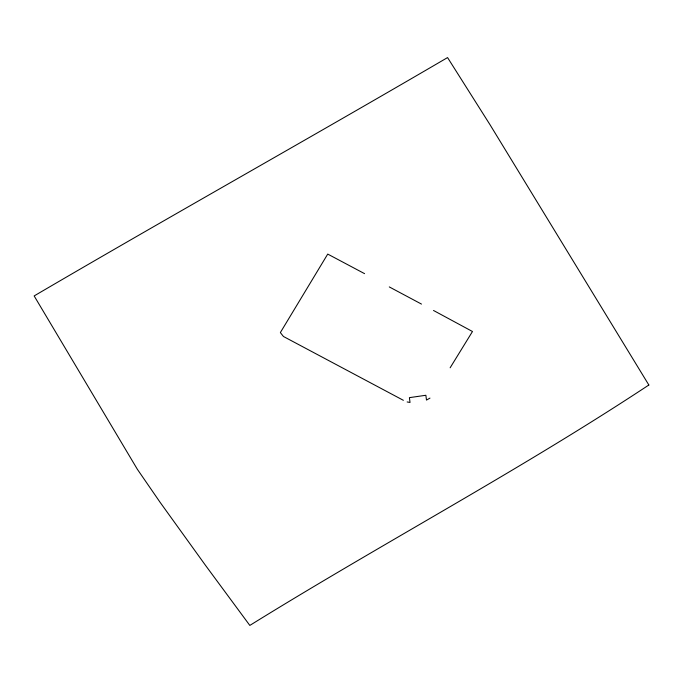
<?xml version="1.0" encoding="UTF-8"?>
<svg xmlns="http://www.w3.org/2000/svg" width="683" height="683" viewBox="0 0 683 683"><rect width="100%" height="100%" fill="white"/><g stroke="black" fill="none" stroke-linecap="round" stroke-linejoin="round"><path stroke-width="1.02" d="M450.131 367.796L472.474 331.503L433.509 310.475M429.974 398.095L426.482 400.084L425.876 395.269L409.407 397.643L410.022 402.458L407.153 401.946M421.488 304.089L389.284 286.92M364.577 273.652L327.729 254.085L280.354 332.578L283.436 336.48L403.38 400.315M648.85 385.007C519.2 470.63 381.814 543.574 249.824 625.423L205.455 565.293L160.035 502.218L137.351 469.272L34.15 295.927C171.399 215.512 310.236 137.855 447.561 57.577L489.984 124.673L648.85 385.007"/></g></svg>
